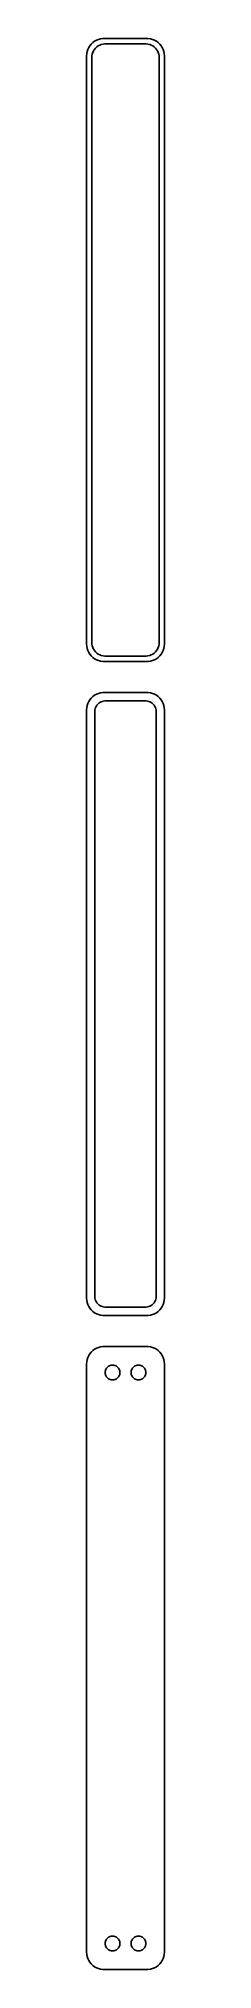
# Model space of a CAD drawing. Header units: metres. Extents: x -11 to 11, y 477 to 1035.
import ezdxf

# ---------------------------------------------------------------- set-up
doc = ezdxf.new("R2010")
doc.units = ezdxf.units.M

msp = doc.modelspace()

# ---------------------------------------------------------------- linework, layer by layer
for p, q in [((-10.6315, 1032.41), (-10.8989, 1031.84)), ((-10.2951, 1032.94), (-10.6315, 1032.41)), ((-9.89484, 1033.42), (-10.2951, 1032.94)), ((-9.43712, 1033.85), (-9.89484, 1033.42)), ((-8.92912, 1034.22), (-9.43712, 1033.85)), ((-8.37889, 1034.52), (-8.92912, 1034.22)), ((-8.66586, 1032.24), (-8.29968, 1032.58)), ((-7.79507, 1034.76), (-8.37889, 1034.52)), ((-8.29968, 1032.58), (-7.8933, 1032.88)), ((-7.8933, 1032.88), (-7.45311, 1033.12)), ((-7.1869, 1034.91), (-7.79507, 1034.76)), ((-7.45311, 1033.12), (-6.98605, 1033.3)), ((-6.56395, 1034.99), (-7.1869, 1034.91)), ((-6.98605, 1033.3), (-6.49951, 1033.43)), ((6.56395, 1034.99), (-6.56395, 1034.99)), ((-6.49951, 1033.43), (-6.00116, 1033.49)), ((-6.00116, 1033.49), (6.00116, 1033.49)), ((6.00116, 1033.49), (6.49951, 1033.43)), ((6.49951, 1033.43), (6.98605, 1033.3)), ((7.1869, 1034.91), (6.56395, 1034.99)), ((6.98605, 1033.3), (7.45311, 1033.12)), ((7.79507, 1034.76), (7.1869, 1034.91)), ((7.45311, 1033.12), (7.8933, 1032.88)), ((8.37889, 1034.52), (7.79507, 1034.76)), ((7.8933, 1032.88), (8.29968, 1032.58)), ((8.29968, 1032.58), (8.66586, 1032.24)), ((8.92912, 1034.22), (8.37889, 1034.52)), ((9.43712, 1033.85), (8.92912, 1034.22)), ((9.89484, 1033.42), (9.43712, 1033.85)), ((10.2951, 1032.94), (9.89484, 1033.42)), ((10.6315, 1032.41), (10.2951, 1032.94)), ((10.8989, 1031.84), (10.6315, 1032.41)), ((-11.2106, 1030.63), (-11.25, 1030)), ((-11.25, 1030), (-11.25, 860)), ((-11.0929, 1031.24), (-11.2106, 1030.63)), ((-10.8989, 1031.84), (-11.0929, 1031.24)), ((-9.75, 1029.5), (-9.71844, 1030)), ((-9.75, 860.5), (-9.75, 1029.5)), ((-9.71844, 1030), (-9.62433, 1030.49)), ((-9.62433, 1030.49), (-9.4691, 1030.97)), ((-9.4691, 1030.97), (-9.25522, 1031.43)), ((-9.25522, 1031.43), (-8.98605, 1031.85)), ((-8.98605, 1031.85), (-8.66586, 1032.24)), ((8.66586, 1032.24), (8.98605, 1031.85)), ((8.98605, 1031.85), (9.25522, 1031.43)), ((9.25522, 1031.43), (9.4691, 1030.97)), ((9.4691, 1030.97), (9.62433, 1030.49)), ((9.62433, 1030.49), (9.71844, 1030)), ((9.71844, 1030), (9.75, 1029.5)), ((9.75, 1029.5), (9.75, 860.5)), ((11.0929, 1031.24), (10.8989, 1031.84)), ((11.2106, 1030.63), (11.0929, 1031.24)), ((11.25, 1030), (11.2106, 1030.63)), ((11.25, 860), (11.25, 1030)), ((-11.25, 860), (-11.2106, 859.373)), ((-11.2106, 859.373), (-11.0929, 858.757)), ((-9.71844, 859.999), (-9.75, 860.5)), ((-9.62433, 859.505), (-9.71844, 859.999)), ((-9.4691, 859.028), (-9.62433, 859.505)), ((9.62433, 859.505), (9.4691, 859.028)), ((9.71844, 859.999), (9.62433, 859.505)), ((9.75, 860.5), (9.71844, 859.999)), ((11.0929, 858.757), (11.2106, 859.373)), ((11.2106, 859.373), (11.25, 860)), ((-11.0929, 858.757), (-10.8989, 858.159)), ((-10.8989, 858.159), (-10.6315, 857.591)), ((-10.6315, 857.591), (-10.2951, 857.061)), ((-10.2951, 857.061), (-9.89484, 856.577)), ((-9.89484, 856.577), (-9.43712, 856.147)), ((-9.25522, 858.573), (-9.4691, 859.028)), ((-9.43712, 856.147), (-8.92912, 855.778)), ((-8.98605, 858.149), (-9.25522, 858.573)), ((-8.66586, 857.762), (-8.98605, 858.149)), ((-8.92912, 855.778), (-8.37889, 855.476)), ((-8.29968, 857.418), (-8.66586, 857.762)), ((-8.37889, 855.476), (-7.79507, 855.245)), ((-7.8933, 857.123), (-8.29968, 857.418)), ((-7.45311, 856.881), (-7.8933, 857.123)), ((-7.79507, 855.245), (-7.1869, 855.089)), ((-6.98605, 856.696), (-7.45311, 856.881)), ((-7.1869, 855.089), (-6.56395, 855.01)), ((-6.49951, 856.571), (-6.98605, 856.696)), ((-6.56395, 855.01), (6.56395, 855.01)), ((-6.00116, 856.508), (-6.49951, 856.571)), ((6.00116, 856.508), (-6.00116, 856.508)), ((6.49951, 856.571), (6.00116, 856.508)), ((6.98605, 856.696), (6.49951, 856.571)), ((6.56395, 855.01), (7.1869, 855.089)), ((7.45311, 856.881), (6.98605, 856.696)), ((7.1869, 855.089), (7.79507, 855.245)), ((7.8933, 857.123), (7.45311, 856.881)), ((7.79507, 855.245), (8.37889, 855.476)), ((8.29968, 857.418), (7.8933, 857.123)), ((8.66586, 857.762), (8.29968, 857.418)), ((8.37889, 855.476), (8.92912, 855.778)), ((8.98605, 858.149), (8.66586, 857.762)), ((8.92912, 855.778), (9.43712, 856.147)), ((9.25522, 858.573), (8.98605, 858.149)), ((9.4691, 859.028), (9.25522, 858.573)), ((9.43712, 856.147), (9.89484, 856.577)), ((9.89484, 856.577), (10.2951, 857.061)), ((10.2951, 857.061), (10.6315, 857.591)), ((10.6315, 857.591), (10.8989, 858.159)), ((10.8989, 858.159), (11.0929, 858.757)), ((-10.8989, 842.841), (-11.0929, 842.243)), ((-10.6315, 843.409), (-10.8989, 842.841)), ((-10.2951, 843.939), (-10.6315, 843.409)), ((-9.89484, 844.423), (-10.2951, 843.939)), ((-9.43712, 844.853), (-9.89484, 844.423)), ((-8.92912, 845.222), (-9.43712, 844.853)), ((-8.37889, 845.524), (-8.92912, 845.222)), ((-7.79507, 845.755), (-8.37889, 845.524)), ((-8.2684, 842.33), (-8.01921, 842.631)), ((-8.01921, 842.631), (-7.73424, 842.899)), ((-7.1869, 845.911), (-7.79507, 845.755)), ((-7.73424, 842.899), (-7.41798, 843.128)), ((-7.41798, 843.128), (-7.07541, 843.317)), ((-6.56395, 845.99), (-7.1869, 845.911)), ((-7.07541, 843.317), (-6.71194, 843.461)), ((-6.71194, 843.461), (-6.3333, 843.558)), ((6.56395, 845.99), (-6.56395, 845.99)), ((-6.3333, 843.558), (-5.94545, 843.607)), ((-5.94545, 843.607), (5.94545, 843.607)), ((5.94545, 843.607), (6.3333, 843.558)), ((6.3333, 843.558), (6.71194, 843.461)), ((7.1869, 845.911), (6.56395, 845.99)), ((6.71194, 843.461), (7.07541, 843.317)), ((7.07541, 843.317), (7.41798, 843.128)), ((7.79507, 845.755), (7.1869, 845.911)), ((7.41798, 843.128), (7.73424, 842.899)), ((7.73424, 842.899), (8.01921, 842.631)), ((8.37889, 845.524), (7.79507, 845.755)), ((8.01921, 842.631), (8.2684, 842.33)), ((8.92912, 845.222), (8.37889, 845.524)), ((9.43712, 844.853), (8.92912, 845.222)), ((9.89484, 844.423), (9.43712, 844.853)), ((10.2951, 843.939), (9.89484, 844.423)), ((10.6315, 843.409), (10.2951, 843.939)), ((10.8989, 842.841), (10.6315, 843.409)), ((11.0929, 842.243), (10.8989, 842.841)), ((-11.2106, 841.627), (-11.25, 841)), ((-11.25, 841), (-11.25, 671)), ((-11.0929, 842.243), (-11.2106, 841.627)), ((-8.86292, 840.5), (-8.83836, 840.89)), ((-8.86292, 671.5), (-8.86292, 840.5)), ((-8.83836, 840.89), (-8.76512, 841.274)), ((-8.76512, 841.274), (-8.64432, 841.646)), ((-8.64432, 841.646), (-8.47786, 842)), ((-8.47786, 842), (-8.2684, 842.33)), ((8.2684, 842.33), (8.47786, 842)), ((8.47786, 842), (8.64432, 841.646)), ((8.64432, 841.646), (8.76512, 841.274)), ((8.76512, 841.274), (8.83836, 840.89)), ((8.83836, 840.89), (8.86292, 840.5)), ((8.86292, 840.5), (8.86292, 671.5)), ((11.2106, 841.627), (11.0929, 842.243)), ((11.25, 841), (11.2106, 841.627)), ((11.25, 671), (11.25, 841)), ((-11.25, 671), (-11.2106, 670.373)), ((-11.2106, 670.373), (-11.0929, 669.757)), ((-11.0929, 669.757), (-10.8989, 669.159)), ((-8.83836, 671.11), (-8.86292, 671.5)), ((-8.76512, 670.726), (-8.83836, 671.11)), ((-8.64432, 670.354), (-8.76512, 670.726)), ((-8.47786, 670), (-8.64432, 670.354)), ((-8.2684, 669.67), (-8.47786, 670)), ((-8.01921, 669.369), (-8.2684, 669.67)), ((8.2684, 669.67), (8.01921, 669.369)), ((8.47786, 670), (8.2684, 669.67)), ((8.64432, 670.354), (8.47786, 670)), ((8.76512, 670.726), (8.64432, 670.354)), ((8.83836, 671.11), (8.76512, 670.726)), ((8.86292, 671.5), (8.83836, 671.11)), ((10.8989, 669.159), (11.0929, 669.757)), ((11.0929, 669.757), (11.2106, 670.373)), ((11.2106, 670.373), (11.25, 671)), ((-10.8989, 669.159), (-10.6315, 668.591)), ((-10.6315, 668.591), (-10.2951, 668.061)), ((-10.2951, 668.061), (-9.89484, 667.577)), ((-9.89484, 667.577), (-9.43712, 667.147)), ((-9.43712, 667.147), (-8.92912, 666.778)), ((-8.92912, 666.778), (-8.37889, 666.476)), ((-8.37889, 666.476), (-7.79507, 666.245)), ((-7.73424, 669.101), (-8.01921, 669.369)), ((-7.79507, 666.245), (-7.1869, 666.089)), ((-7.41798, 668.872), (-7.73424, 669.101)), ((-7.07541, 668.683), (-7.41798, 668.872)), ((-7.1869, 666.089), (-6.56395, 666.01)), ((-6.71194, 668.539), (-7.07541, 668.683)), ((-6.3333, 668.442), (-6.71194, 668.539)), ((-6.56395, 666.01), (6.56395, 666.01)), ((-5.94545, 668.393), (-6.3333, 668.442)), ((5.94545, 668.393), (-5.94545, 668.393)), ((6.3333, 668.442), (5.94545, 668.393)), ((6.71194, 668.539), (6.3333, 668.442)), ((6.56395, 666.01), (7.1869, 666.089)), ((7.07541, 668.683), (6.71194, 668.539)), ((7.41798, 668.872), (7.07541, 668.683)), ((7.1869, 666.089), (7.79507, 666.245)), ((7.73424, 669.101), (7.41798, 668.872)), ((8.01921, 669.369), (7.73424, 669.101)), ((7.79507, 666.245), (8.37889, 666.476)), ((8.37889, 666.476), (8.92912, 666.778)), ((8.92912, 666.778), (9.43712, 667.147)), ((9.43712, 667.147), (9.89484, 667.577)), ((9.89484, 667.577), (10.2951, 668.061)), ((10.2951, 668.061), (10.6315, 668.591)), ((10.6315, 668.591), (10.8989, 669.159)), ((-11.0929, 653.243), (-11.2106, 652.627)), ((-10.8989, 653.841), (-11.0929, 653.243)), ((-10.6315, 654.409), (-10.8989, 653.841)), ((-10.2951, 654.939), (-10.6315, 654.409)), ((-9.89484, 655.423), (-10.2951, 654.939)), ((-9.43712, 655.853), (-9.89484, 655.423)), ((-8.92912, 656.222), (-9.43712, 655.853)), ((-8.37889, 656.524), (-8.92912, 656.222)), ((-7.79507, 656.755), (-8.37889, 656.524)), ((-7.1869, 656.911), (-7.79507, 656.755)), ((-6.56395, 656.99), (-7.1869, 656.911)), ((6.56395, 656.99), (-6.56395, 656.99)), ((7.1869, 656.911), (6.56395, 656.99)), ((7.79507, 656.755), (7.1869, 656.911)), ((8.37889, 656.524), (7.79507, 656.755)), ((8.92912, 656.222), (8.37889, 656.524)), ((9.43712, 655.853), (8.92912, 656.222)), ((9.89484, 655.423), (9.43712, 655.853)), ((10.2951, 654.939), (9.89484, 655.423)), ((10.6315, 654.409), (10.2951, 654.939)), ((10.8989, 653.841), (10.6315, 654.409)), ((11.0929, 653.243), (10.8989, 653.841)), ((11.2106, 652.627), (11.0929, 653.243)), ((-11.2106, 652.627), (-11.25, 652)), ((-11.25, 652), (-11.25, 482)), ((-5.88528, 649.5), (-5.86845, 649.768)), ((-5.86845, 649.232), (-5.88528, 649.5)), ((-5.86845, 649.768), (-5.81821, 650.031)), ((-5.81821, 648.969), (-5.86845, 649.232)), ((-5.81821, 650.031), (-5.73534, 650.286)), ((-5.73534, 648.714), (-5.81821, 648.969)), ((-5.73534, 650.286), (-5.62117, 650.529)), ((-5.62117, 648.471), (-5.73534, 648.714)), ((-5.62117, 650.529), (-5.47748, 650.755)), ((-5.47748, 648.245), (-5.62117, 648.471)), ((-5.47748, 650.755), (-5.30655, 650.962)), ((-5.30655, 648.038), (-5.47748, 648.245)), ((-5.30655, 650.962), (-5.11108, 651.145)), ((-5.11108, 647.855), (-5.30655, 648.038)), ((-5.11108, 651.145), (-4.89413, 651.303)), ((-4.89413, 647.697), (-5.11108, 647.855)), ((-4.89413, 651.303), (-4.65915, 651.432)), ((-4.65915, 647.568), (-4.89413, 647.697)), ((-4.65915, 651.432), (-4.40984, 651.531)), ((-4.40984, 647.469), (-4.65915, 647.568)), ((-4.40984, 651.531), (-4.1501, 651.597)), ((-4.1501, 647.403), (-4.40984, 647.469)), ((-4.1501, 651.597), (-3.88406, 651.631)), ((-3.88406, 647.369), (-4.1501, 647.403)), ((-3.88406, 651.631), (-3.61592, 651.631)), ((-3.61592, 647.369), (-3.88406, 647.369)), ((-3.61592, 651.631), (-3.34988, 651.597)), ((-3.34988, 647.403), (-3.61592, 647.369)), ((-3.34988, 651.597), (-3.09015, 651.531)), ((-3.09015, 647.469), (-3.34988, 647.403)), ((-3.09015, 651.531), (-2.84084, 651.432)), ((-2.84084, 647.568), (-3.09015, 647.469)), ((-2.84084, 651.432), (-2.60585, 651.303)), ((-2.60585, 647.697), (-2.84084, 647.568)), ((-2.60585, 651.303), (-2.3889, 651.145)), ((-2.3889, 647.855), (-2.60585, 647.697)), ((-2.3889, 651.145), (-2.19344, 650.962)), ((-2.19344, 648.038), (-2.3889, 647.855)), ((-2.19344, 650.962), (-2.02251, 650.755)), ((-2.02251, 648.245), (-2.19344, 648.038)), ((-2.02251, 650.755), (-1.87881, 650.529)), ((-1.87881, 648.471), (-2.02251, 648.245)), ((-1.87881, 650.529), (-1.76465, 650.286)), ((-1.76465, 648.714), (-1.87881, 648.471)), ((-1.76465, 650.286), (-1.68178, 650.031)), ((-1.68178, 648.969), (-1.76465, 648.714)), ((-1.68178, 650.031), (-1.63153, 649.768)), ((-1.63153, 649.232), (-1.68178, 648.969)), ((-1.63153, 649.768), (-1.6147, 649.5)), ((-1.6147, 649.5), (-1.63153, 649.232)), ((1.6147, 649.5), (1.63153, 649.768)), ((1.63153, 649.232), (1.6147, 649.5)), ((1.63153, 649.768), (1.68178, 650.031)), ((1.68178, 648.969), (1.63153, 649.232)), ((1.68178, 650.031), (1.76465, 650.286)), ((1.76465, 648.714), (1.68178, 648.969)), ((1.76465, 650.286), (1.87881, 650.529)), ((1.87881, 648.471), (1.76465, 648.714)), ((1.87881, 650.529), (2.02251, 650.755)), ((2.02251, 648.245), (1.87881, 648.471)), ((2.02251, 650.755), (2.19344, 650.962)), ((2.19344, 648.038), (2.02251, 648.245)), ((2.19344, 650.962), (2.3889, 651.145)), ((2.3889, 647.855), (2.19344, 648.038)), ((2.3889, 651.145), (2.60585, 651.303)), ((2.60585, 647.697), (2.3889, 647.855)), ((2.60585, 651.303), (2.84084, 651.432)), ((2.84084, 647.568), (2.60585, 647.697)), ((2.84084, 651.432), (3.09015, 651.531)), ((3.09015, 647.469), (2.84084, 647.568)), ((3.09015, 651.531), (3.34988, 651.597)), ((3.34988, 647.403), (3.09015, 647.469)), ((3.34988, 651.597), (3.61592, 651.631)), ((3.61592, 647.369), (3.34988, 647.403)), ((3.61592, 651.631), (3.88406, 651.631)), ((3.88406, 647.369), (3.61592, 647.369)), ((3.88406, 651.631), (4.1501, 651.597)), ((4.1501, 647.403), (3.88406, 647.369)), ((4.1501, 651.597), (4.40984, 651.531)), ((4.40984, 647.469), (4.1501, 647.403)), ((4.40984, 651.531), (4.65915, 651.432)), ((4.65915, 647.568), (4.40984, 647.469)), ((4.65915, 651.432), (4.89413, 651.303)), ((4.89413, 647.697), (4.65915, 647.568)), ((4.89413, 651.303), (5.11108, 651.145)), ((5.11108, 647.855), (4.89413, 647.697)), ((5.11108, 651.145), (5.30655, 650.962)), ((5.30655, 648.038), (5.11108, 647.855)), ((5.30655, 650.962), (5.47748, 650.755)), ((5.47748, 648.245), (5.30655, 648.038)), ((5.47748, 650.755), (5.62117, 650.529)), ((5.62117, 648.471), (5.47748, 648.245)), ((5.62117, 650.529), (5.73534, 650.286)), ((5.73534, 648.714), (5.62117, 648.471)), ((5.73534, 650.286), (5.81821, 650.031)), ((5.81821, 648.969), (5.73534, 648.714)), ((5.81821, 650.031), (5.86845, 649.768)), ((5.86845, 649.232), (5.81821, 648.969)), ((5.86845, 649.768), (5.88528, 649.5)), ((5.88528, 649.5), (5.86845, 649.232)), ((11.25, 652), (11.2106, 652.627)), ((11.25, 482), (11.25, 652)), ((-5.73534, 485.286), (-5.62117, 485.529)), ((-5.62117, 485.529), (-5.47748, 485.755)), ((-5.47748, 485.755), (-5.30655, 485.962)), ((-5.30655, 485.962), (-5.11108, 486.145)), ((-5.11108, 486.145), (-4.89413, 486.303)), ((-4.89413, 486.303), (-4.65915, 486.432)), ((-4.65915, 486.432), (-4.40984, 486.531)), ((-4.40984, 486.531), (-4.1501, 486.597)), ((-4.1501, 486.597), (-3.88406, 486.631)), ((-3.88406, 486.631), (-3.61592, 486.631)), ((-3.61592, 486.631), (-3.34988, 486.597)), ((-3.34988, 486.597), (-3.09015, 486.531)), ((-3.09015, 486.531), (-2.84084, 486.432)), ((-2.84084, 486.432), (-2.60585, 486.303)), ((-2.60585, 486.303), (-2.3889, 486.145)), ((-2.3889, 486.145), (-2.19344, 485.962)), ((-2.19344, 485.962), (-2.02251, 485.755)), ((-2.02251, 485.755), (-1.87881, 485.529)), ((-1.87881, 485.529), (-1.76465, 485.286)), ((1.76465, 485.286), (1.87881, 485.529)), ((1.87881, 485.529), (2.02251, 485.755)), ((2.02251, 485.755), (2.19344, 485.962)), ((2.19344, 485.962), (2.3889, 486.145)), ((2.3889, 486.145), (2.60585, 486.303)), ((2.60585, 486.303), (2.84084, 486.432)), ((2.84084, 486.432), (3.09015, 486.531)), ((3.09015, 486.531), (3.34988, 486.597)), ((3.34988, 486.597), (3.61592, 486.631)), ((3.61592, 486.631), (3.88406, 486.631)), ((3.88406, 486.631), (4.1501, 486.597)), ((4.1501, 486.597), (4.40984, 486.531)), ((4.40984, 486.531), (4.65915, 486.432)), ((4.65915, 486.432), (4.89413, 486.303)), ((4.89413, 486.303), (5.11108, 486.145)), ((5.11108, 486.145), (5.30655, 485.962)), ((5.30655, 485.962), (5.47748, 485.755)), ((5.47748, 485.755), (5.62117, 485.529)), ((5.62117, 485.529), (5.73534, 485.286)), ((-11.25, 482), (-11.2106, 481.373)), ((-11.2106, 481.373), (-11.0929, 480.757)), ((-11.0929, 480.757), (-10.8989, 480.159)), ((-10.8989, 480.159), (-10.6315, 479.591)), ((-5.88528, 484.5), (-5.86845, 484.768)), ((-5.86845, 484.232), (-5.88528, 484.5)), ((-5.86845, 484.768), (-5.81821, 485.031)), ((-5.81821, 483.969), (-5.86845, 484.232)), ((-5.81821, 485.031), (-5.73534, 485.286)), ((-5.73534, 483.714), (-5.81821, 483.969)), ((-5.62117, 483.471), (-5.73534, 483.714)), ((-5.47748, 483.245), (-5.62117, 483.471)), ((-5.30655, 483.038), (-5.47748, 483.245)), ((-5.11108, 482.855), (-5.30655, 483.038)), ((-4.89413, 482.697), (-5.11108, 482.855)), ((-4.65915, 482.568), (-4.89413, 482.697)), ((-4.40984, 482.469), (-4.65915, 482.568)), ((-4.1501, 482.403), (-4.40984, 482.469)), ((-3.88406, 482.369), (-4.1501, 482.403)), ((-3.61592, 482.369), (-3.88406, 482.369)), ((-3.34988, 482.403), (-3.61592, 482.369)), ((-3.09015, 482.469), (-3.34988, 482.403)), ((-2.84084, 482.568), (-3.09015, 482.469)), ((-2.60585, 482.697), (-2.84084, 482.568)), ((-2.3889, 482.855), (-2.60585, 482.697)), ((-2.19344, 483.038), (-2.3889, 482.855)), ((-2.02251, 483.245), (-2.19344, 483.038)), ((-1.87881, 483.471), (-2.02251, 483.245)), ((-1.76465, 483.714), (-1.87881, 483.471)), ((-1.76465, 485.286), (-1.68178, 485.031)), ((-1.68178, 483.969), (-1.76465, 483.714)), ((-1.68178, 485.031), (-1.63153, 484.768)), ((-1.63153, 484.232), (-1.68178, 483.969)), ((-1.63153, 484.768), (-1.6147, 484.5)), ((-1.6147, 484.5), (-1.63153, 484.232)), ((1.6147, 484.5), (1.63153, 484.768)), ((1.63153, 484.232), (1.6147, 484.5)), ((1.63153, 484.768), (1.68178, 485.031)), ((1.68178, 483.969), (1.63153, 484.232)), ((1.68178, 485.031), (1.76465, 485.286)), ((1.76465, 483.714), (1.68178, 483.969)), ((1.87881, 483.471), (1.76465, 483.714)), ((2.02251, 483.245), (1.87881, 483.471)), ((2.19344, 483.038), (2.02251, 483.245)), ((2.3889, 482.855), (2.19344, 483.038)), ((2.60585, 482.697), (2.3889, 482.855)), ((2.84084, 482.568), (2.60585, 482.697)), ((3.09015, 482.469), (2.84084, 482.568)), ((3.34988, 482.403), (3.09015, 482.469)), ((3.61592, 482.369), (3.34988, 482.403)), ((3.88406, 482.369), (3.61592, 482.369)), ((4.1501, 482.403), (3.88406, 482.369)), ((4.40984, 482.469), (4.1501, 482.403)), ((4.65915, 482.568), (4.40984, 482.469)), ((4.89413, 482.697), (4.65915, 482.568)), ((5.11108, 482.855), (4.89413, 482.697)), ((5.30655, 483.038), (5.11108, 482.855)), ((5.47748, 483.245), (5.30655, 483.038)), ((5.62117, 483.471), (5.47748, 483.245)), ((5.73534, 483.714), (5.62117, 483.471)), ((5.73534, 485.286), (5.81821, 485.031)), ((5.81821, 483.969), (5.73534, 483.714)), ((5.81821, 485.031), (5.86845, 484.768)), ((5.86845, 484.232), (5.81821, 483.969)), ((5.86845, 484.768), (5.88528, 484.5)), ((5.88528, 484.5), (5.86845, 484.232)), ((10.6315, 479.591), (10.8989, 480.159)), ((10.8989, 480.159), (11.0929, 480.757)), ((11.0929, 480.757), (11.2106, 481.373)), ((11.2106, 481.373), (11.25, 482)), ((-10.6315, 479.591), (-10.2951, 479.061)), ((-10.2951, 479.061), (-9.89484, 478.577)), ((-9.89484, 478.577), (-9.43712, 478.147)), ((-9.43712, 478.147), (-8.92912, 477.778)), ((-8.92912, 477.778), (-8.37889, 477.476)), ((-8.37889, 477.476), (-7.79507, 477.245)), ((-7.79507, 477.245), (-7.1869, 477.089)), ((-7.1869, 477.089), (-6.56395, 477.01)), ((-6.56395, 477.01), (6.56395, 477.01)), ((6.56395, 477.01), (7.1869, 477.089)), ((7.1869, 477.089), (7.79507, 477.245)), ((7.79507, 477.245), (8.37889, 477.476)), ((8.37889, 477.476), (8.92912, 477.778)), ((8.92912, 477.778), (9.43712, 478.147)), ((9.43712, 478.147), (9.89484, 478.577)), ((9.89484, 478.577), (10.2951, 479.061)), ((10.2951, 479.061), (10.6315, 479.591))]:
    msp.add_line(p, q)

doc.saveas('drawing.dxf')
